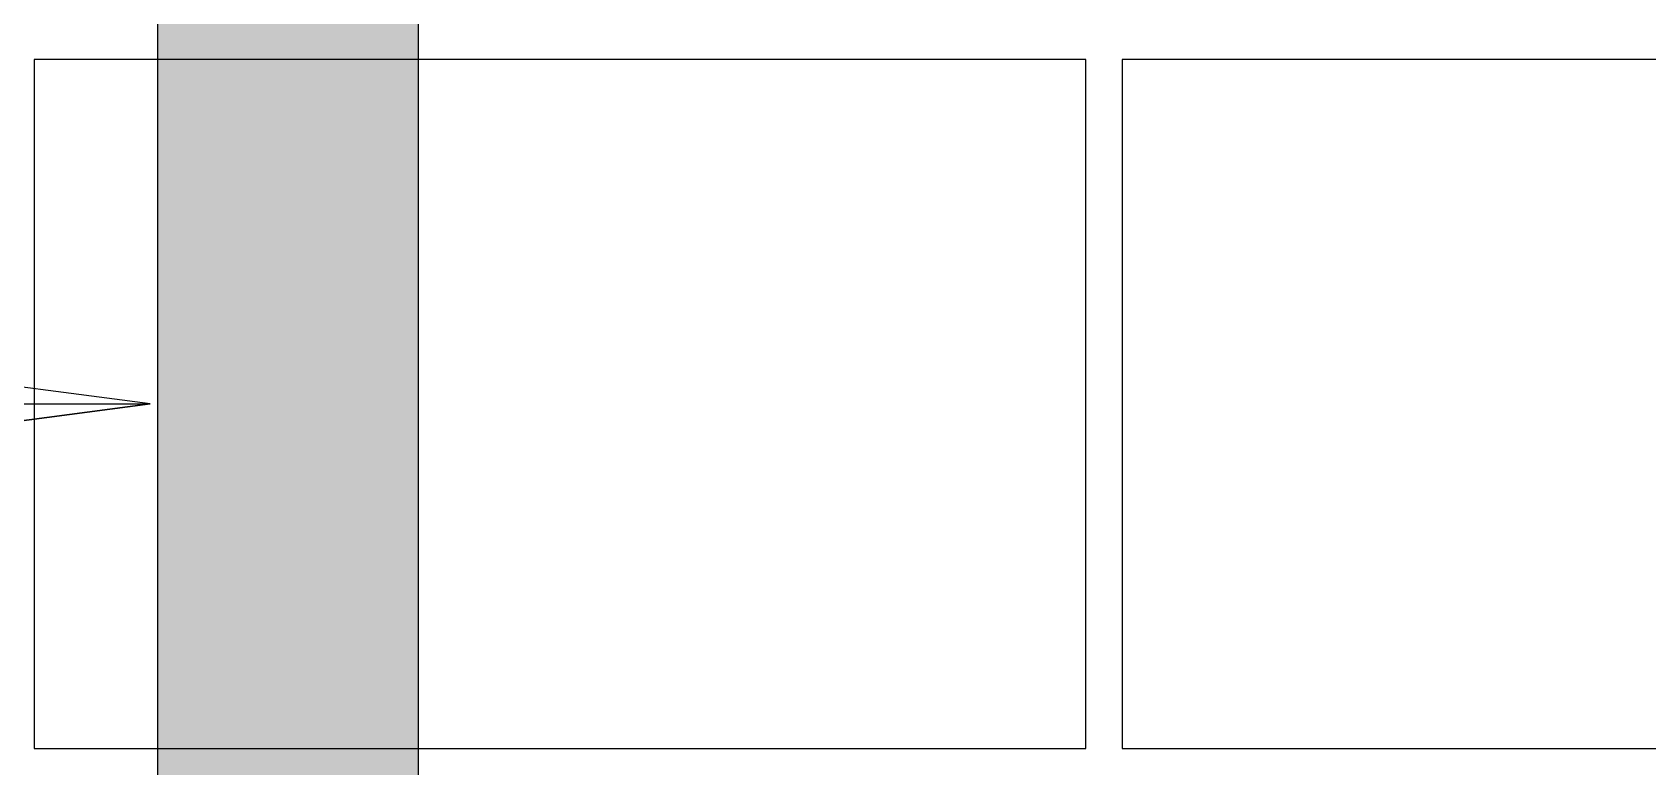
# Model space of a CAD drawing. Extents: x 0 to 119, y 0 to 84.
# Drawn here: x 67.09 to 68.872, y 67.152 to 67.962 of the extents above; entities that cross this region are included whole.
import ezdxf

# ---------------------------------------------------------------- set-up
doc = ezdxf.new("R2010")
doc.units = 0
doc.header["$MEASUREMENT"] = 0
for name, color, linetype in [('29', 9, 'CONTINUOUS'), ('32', 250, 'CONTINUOUS'), ('9', 8, 'CONTINUOUS')]:
    doc.layers.add(name, color=color, linetype=linetype)

msp = doc.modelspace()

# ---------------------------------------------------------------- linework, layer by layer
at = {"layer": '29', "color": 9, "linetype": 'Continuous'}
msp.add_lwpolyline([(67.227788, 63.132318), (67.515788, 63.132318), (67.515788, 74.332318), (67.227788, 74.332318), (67.227788, 63.132318)], dxfattribs=at)
for points in [[(67.227788, 63.132318), (67.515788, 63.132318), (67.515788, 74.332318)], [(67.227788, 63.132318), (67.515788, 74.332318), (67.227788, 74.332318)], [(67.227788, 63.132318), (67.227788, 74.332318), (67.227788, 63.132318)]]:
    msp.add_solid(points, dxfattribs=at)
at = {"layer": '32', "color": 250, "linetype": 'Continuous'}
msp.add_lwpolyline([(66.217362, 67.552318), (67.219728, 67.552318), (66.971867, 67.519687), (67.219728, 67.552318), (66.971867, 67.58495)], dxfattribs=at)
at = {"layer": '9', "color": 8, "linetype": 'Continuous'}
for points in [[(67.09197, 67.172318), (68.25197, 67.172318), (68.25197, 67.932318), (67.09197, 67.932318), (67.09197, 67.172318)], [(68.29197, 67.172318), (69.45197, 67.172318), (69.45197, 67.932318), (68.29197, 67.932318), (68.29197, 67.172318)]]:
    msp.add_lwpolyline(points, dxfattribs=at)

doc.saveas('drawing.dxf')
